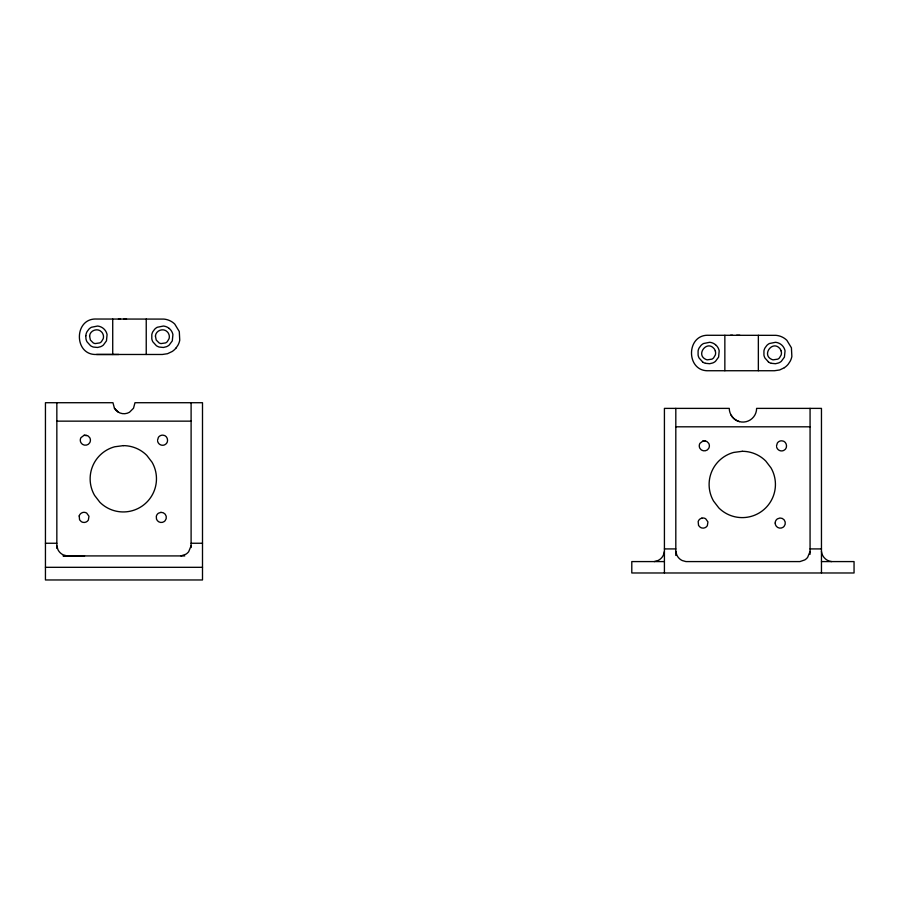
<?xml version="1.0" encoding="UTF-8"?>
<svg xmlns="http://www.w3.org/2000/svg" width="899" height="899" viewBox="0 0 899 899"><rect width="100%" height="100%" fill="white"/><g stroke="black" fill="none" stroke-linecap="round" stroke-linejoin="round"><path stroke-width="1.35" d="M191.105 545.783L188.689 551.683A11.294 11.294 0 0 1 185.823 554.245L180.98 555.919M810.066 551.458L807.65 557.346A11.294 11.294 0 0 1 804.785 559.92L799.941 561.583L685.937 561.583L682.229 560.538A11.249 11.249 0 0 1 676.891 555.2L675.812 551.458M664.417 551.458L663.361 555.166A11.26 11.26 0 0 1 658.023 560.504L654.281 561.583M176.058 348.003L177.991 345.115A17.542 17.542 0 0 0 179.744 340.215L179.294 331.54L174.766 324.089A17.958 17.958 0 0 0 170.495 321.01L168.888 320.28A17.744 17.744 0 0 0 163.753 319.089L96.687 319.033C73.74 317.752 73.561 355.543 96.519 354.476L162.359 354.476L167.506 353.712L172.203 351.487A17.542 17.542 0 0 0 176.103 347.924M784.333 367.747L779.635 369.972L774.489 370.736L708.648 370.736C685.679 371.793 685.858 334.012 708.817 335.282L775.882 335.338A17.744 17.744 0 0 1 781.017 336.529L782.624 337.26A17.958 17.958 0 0 1 786.883 340.35L791.423 347.801L791.862 356.465A17.542 17.542 0 0 1 790.109 361.364L788.187 364.252A17.542 17.542 0 0 1 784.378 367.669M84.045 435.307L80.966 437.656A5.068 5.068 0 0 0 80.966 442.724C82.742 446.028 87.978 446.028 89.743 442.724A5.068 5.068 0 0 0 89.743 437.667L87.888 435.801L84.045 435.307L86.664 435.307M703.018 440.971L699.939 443.331A5.068 5.068 0 0 0 699.928 448.387C701.703 451.691 706.94 451.691 708.704 448.387A5.068 5.068 0 0 0 708.704 443.331L706.85 441.476L703.018 440.971L705.636 440.971M701.849 518.15L700.613 518.622A5.034 5.034 0 0 0 698.163 521.622L698.557 525.488L700.355 527.387A5.091 5.091 0 0 0 707.322 525.746L707.94 521.926L705.681 518.779A5.091 5.091 0 0 0 701.838 518.116M160.943 512.363L158.46 513.205A5.068 5.068 0 0 0 156.314 516.431L156.482 519.049A5.068 5.068 0 0 0 164.09 521.634L165.09 520.757A5.068 5.068 0 0 0 160.955 512.363M96.519 354.476L118.814 354.476M56.839 421.148L191.105 421.148M675.812 426.811L810.066 426.811M45.444 543.254L56.839 543.254M191.105 543.254L202.5 543.254M664.417 548.918L675.812 548.918M810.066 548.918L821.461 548.918M63.177 555.919L184.778 555.919M63.335 555.908L84.585 555.919M664.417 561.583L631.795 561.583L631.795 572.978L854.05 572.978L854.05 561.583L821.461 561.583M45.444 567.314L202.5 567.314M123.905 319.033L126.523 319.033M736.573 335.282L739.821 335.282M118.421 319.033L120.522 319.033M730.55 335.282L732.651 335.282M831.597 561.583C826.383 561.111 821.944 556.661 821.461 551.458M66.975 555.919L63.256 554.863A11.249 11.249 0 0 1 60.109 552.649A11.26 11.26 0 0 1 57.884 549.503L56.839 545.783M771.364 363.308L775.534 363.713L778.601 362.949A10.912 10.912 0 0 0 781.31 361.331L784.422 357.128L785.041 350.913A10.9 10.9 0 0 0 783.973 347.935A10.754 10.754 0 0 0 782.096 345.396L781.31 344.688A10.923 10.923 0 0 0 775.534 342.294L769.409 343.519A10.597 10.597 0 0 0 766.869 345.396L764.993 347.935A10.417 10.417 0 0 0 763.936 350.913L763.936 355.105A10.473 10.473 0 0 0 764.993 358.083L768.51 361.96M705.524 363.308L709.704 363.713L712.761 362.949A10.912 10.912 0 0 0 715.48 361.331L718.593 357.128L719.2 350.913A10.9 10.9 0 0 0 718.144 347.935A10.754 10.754 0 0 0 716.256 345.396L715.48 344.688M821.461 572.978L821.461 408.382L756.61 408.382A13.699 13.699 0 0 1 739.371 421.609C733.573 419.968 729.291 414.428 729.258 408.382L664.417 408.382L664.417 572.978M702.67 361.96L699.152 358.083A10.462 10.462 0 0 1 698.096 355.105L698.096 350.913A10.417 10.417 0 0 1 699.152 347.935L701.04 345.396A10.597 10.597 0 0 1 703.569 343.519L709.704 342.294A10.923 10.923 0 0 1 715.503 344.699M118.466 412.259L114.431 408.225L112.959 402.718L45.444 402.718L45.444 579.967L202.5 579.967L202.5 402.718L134.985 402.718L133.513 408.225L129.478 412.259A11.013 11.013 0 0 1 114.431 408.225M169.181 328.438L169.967 329.146A10.754 10.754 0 0 1 171.844 331.675A10.9 10.9 0 0 1 172.911 334.653L172.305 340.867L169.181 345.07A10.912 10.912 0 0 1 166.472 346.699L163.416 347.464L159.235 347.059A10.957 10.957 0 0 1 156.381 345.699L152.864 341.834A10.473 10.473 0 0 1 151.807 338.856L151.807 334.653A10.417 10.417 0 0 1 152.864 331.675L154.752 329.146A10.597 10.597 0 0 1 157.28 327.258L163.416 326.045A10.923 10.923 0 0 1 169.214 328.45M781.141 350.981L780.624 349.722A6.765 6.765 0 0 0 779.411 348.082C772.275 340.541 761.914 354.521 771.207 359.151A7.136 7.136 0 0 0 773.129 359.836L777.77 359.151A7.192 7.192 0 0 0 779.411 357.937L781.141 355.026A7.001 7.001 0 0 0 781.141 350.947M715.312 350.981L714.784 349.722A6.765 6.765 0 0 0 713.57 348.082C706.445 340.541 696.073 354.521 705.367 359.151A7.136 7.136 0 0 0 707.288 359.836L711.929 359.151A7.192 7.192 0 0 0 713.57 357.937L715.312 355.026A7.012 7.012 0 0 0 715.312 350.947M776.522 445.859L777.354 443.038A5.057 5.057 0 0 1 781.894 440.825C786.883 440.915 788.344 448.432 783.782 450.41A5.068 5.068 0 0 1 779.916 450.646A5.057 5.057 0 0 1 776.59 446.837M157.561 440.195L158.393 437.363A5.057 5.057 0 0 1 162.933 435.161C167.922 435.24 169.383 442.757 164.82 444.747A5.068 5.068 0 0 1 160.943 444.983A5.057 5.057 0 0 1 157.617 441.173M810.066 408.382L810.066 554.301M758.351 335.282L758.351 370.736M724.852 335.282L724.852 370.736M675.812 408.382L675.812 555.458M191.105 402.718L191.105 547.513M146.234 319.033L146.234 354.476M112.723 319.033L112.723 354.476M56.839 402.718L56.839 548.412M739.405 421.597A13.62 13.62 0 0 1 731.101 415.214M771.23 363.308A10.912 10.912 0 0 1 768.375 361.96M705.389 363.308A10.912 10.912 0 0 1 702.546 361.96M89.585 336.069L90.372 340.036L93.238 342.901A7.136 7.136 0 0 0 95.159 343.587L99.8 342.901A7.192 7.192 0 0 0 101.441 341.687L103.183 338.777A7.012 7.012 0 0 0 103.183 334.698L102.655 333.473A6.765 6.765 0 0 0 101.441 331.832C97.654 327.641 89.866 330.427 89.585 336.069M155.426 336.069L156.212 340.036L159.078 342.901A7.136 7.136 0 0 0 161 343.587L165.641 342.901A7.192 7.192 0 0 0 167.281 341.687L169.023 338.777A7.001 7.001 0 0 0 169.023 334.698L168.495 333.473A6.765 6.765 0 0 0 167.281 331.832C163.483 327.641 155.707 330.427 155.426 336.069M85.81 335.698L85.967 338.856A10.462 10.462 0 0 0 87.034 341.834L90.541 345.699A10.957 10.957 0 0 0 93.395 347.059L97.575 347.464L100.643 346.699A10.912 10.912 0 0 0 103.351 345.07L106.464 340.867L107.071 334.653A10.9 10.9 0 0 0 106.015 331.675A10.754 10.754 0 0 0 104.127 329.146L103.351 328.438A10.923 10.923 0 0 0 97.575 326.045L91.451 327.258A10.597 10.597 0 0 0 88.911 329.146L87.034 331.675A10.417 10.417 0 0 0 85.967 334.653L85.81 335.698M775.208 523.083L775.455 524.713A5.068 5.068 0 0 0 783.051 527.297L784.052 526.421A5.068 5.068 0 0 0 779.916 518.026L777.433 518.869A5.068 5.068 0 0 0 775.275 522.094L775.208 523.083M79.191 515.959L79.584 519.813L81.382 521.723A5.091 5.091 0 0 0 88.349 520.083L88.979 516.251L86.709 513.115A5.091 5.091 0 0 0 82.865 512.452L81.652 512.958A5.034 5.034 0 0 0 79.202 515.959M123.32 445.634L114.735 446.769A33.173 33.173 0 0 0 94.586 495.405L99.868 502.26A33.173 33.173 0 0 0 152.043 462.221L146.773 455.355A33.218 33.218 0 0 0 123.32 445.634M742.282 451.298L733.696 452.433A33.173 33.173 0 0 0 713.559 501.069L718.829 507.924A33.173 33.173 0 0 0 771.005 467.885L765.746 461.018A33.173 33.173 0 0 0 742.282 451.298"/></g></svg>
